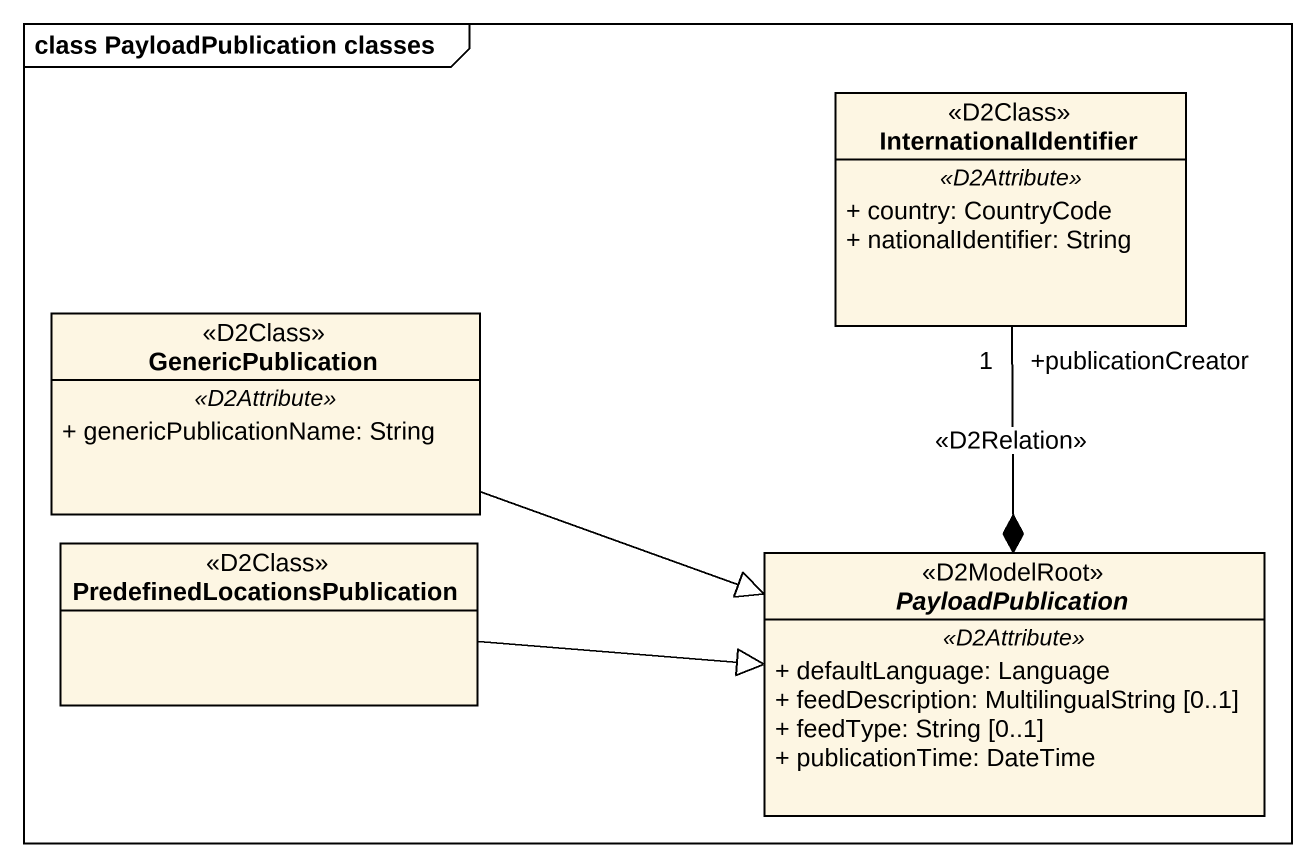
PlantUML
@startuml
mainframe class PayloadPublication classes
hide circle
hide empty members
skinparam classAttributeIconSize 0
class InternationalIdentifier <<D2Class>> {
  .. <<D2Attribute>> ..
  + country: CountryCode
  + nationalIdentifier: String
}
class GenericPublication <<D2Class>> {
  .. <<D2Attribute>> ..
  + genericPublicationName: String
}
class "PredefinedLocationsPublication" as PredefinedLocationsPublicati <<D2Class>>
abstract class PayloadPublication <<D2ModelRoot>> {
  .. <<D2Attribute>> ..
  + defaultLanguage: Language
  + feedDescription: MultilingualString [0..1]
  + feedType: String [0..1]
  + publicationTime: DateTime
}
InternationalIdentifier "+publicationCreator\n1" --* PayloadPublication : <<D2Relation>>
GenericPublication -right-|> PayloadPublication
PredefinedLocationsPublicati -right-|> PayloadPublication
@enduml
